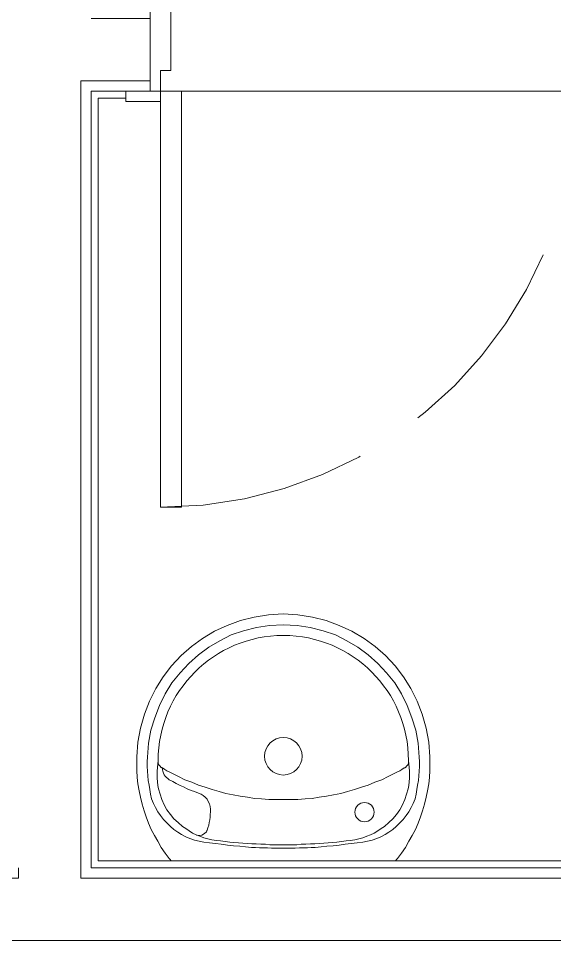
# Model space of a CAD drawing. Header units: millimetres. Extents: x 188.6 to 263.2, y 40.1 to 120.1.
# Drawn here: x 214.279 to 215.052, y 43.477 to 44.807 of the extents above; entities that cross this region are included whole.
import ezdxf

# ---------------------------------------------------------------- set-up
doc = ezdxf.new("R2010")
doc.units = ezdxf.units.MM
doc.set_wipeout_variables(frame=1)
doc.linetypes.add('Linha Tracejada 3_1', pattern=[400, 300, -100])
doc.linetypes.add('Wipeout_Contour', pattern=[1000, 0, -1000])
doc.layers.add('ARQ', color=8, linetype='Continuous')
doc.layers.add('Portas ARCHICAD', color=7, linetype='Continuous')

# ---------------------------------------------------------------- blocks, each defined once
blk = doc.blocks.new('Porta 21_4')
at = {"layer": 'Portas ARCHICAD', "color": 8, "linetype": 'Continuous', "lineweight": 0}
for p, q in [((270, 0), (270, 600)), ((270, 600), (300, 600)), ((300, 600), (300, 0)), ((-300, 15), (-350, 15)), ((-350, 15), (-350, 0)), ((-300, 0), (-300, 15)), ((350, 15), (300, 15)), ((300, 15), (300, 0)), ((350, 0), (350, 15)), ((-350, 0), (-300, 0)), ((-315, 0), (-350, 0)), ((-315, 0), (-350, 0)), ((-315, 0), (315, 0)), ((-300, 0), (-315, 0)), ((-315, 0), (-315, -120)), ((-315, -15), (-315, 0)), ((-315, -15), (-315, 0)), ((-300, -30), (-300, 0)), ((300, 0), (270, 0)), ((300, 0), (350, 0)), ((315, 0), (300, 0)), ((300, 0), (300, -30)), ((315, -120), (315, 0)), ((315, -15), (315, 0)), ((315, -15), (315, 0)), ((315, 0), (350, 0)), ((315, 0), (350, 0)), ((-315, -105), (-315, -15)), ((-315, -105), (-315, -15)), ((315, -105), (315, -15)), ((315, -105), (315, -15)), ((-285, -30), (-300, -30)), ((-285, -120), (-285, -30)), ((300, -30), (285, -30)), ((285, -30), (285, -120)), ((-315, -120), (-315, -105)), ((-315, -120), (-315, -105)), ((315, -120), (315, -105)), ((315, -120), (315, -105)), ((-300, -120), (-350, -120)), ((-350, -120), (-350, -135)), ((-315, -120), (-350, -120)), ((-315, -120), (-350, -120)), ((-315, -120), (-285, -120)), ((-300, -135), (-300, -120)), ((285, -120), (315, -120)), ((350, -120), (300, -120)), ((300, -120), (300, -135)), ((315, -120), (350, -120)), ((315, -120), (350, -120)), ((350, -135), (350, -120)), ((-350, -135), (-300, -135)), ((300, -135), (350, -135))]:
    blk.add_line(p, q, dxfattribs=at)
at = {"layer": 'Portas ARCHICAD', "color": 8, "linetype": 'Linha Tracejada 3_1', "lineweight": 0}
blk.add_arc((300, 0), 600, 90, 180, dxfattribs=at)
blk = doc.blocks.new('Vão de Porta Simples_20')
at = {"layer": 'Portas ARCHICAD', "color": 7, "linetype": 'Continuous', "lineweight": 0}
for p, q in [((-350, 0), (-350, -10)), ((350, 0), (350, -10))]:
    blk.add_line(p, q, dxfattribs=at)
blk = doc.blocks.new('arq-3pav')
at = {"layer": 'ARQ', "color": 8, "linetype": 'Continuous', "lineweight": 0}
blk.add_line((9.4939, 3.335), (9.8107, 3.335), dxfattribs=at)
at = {"layer": 'ARQ', "color": 8, "linetype": 'Continuous', "lineweight": 0, "flags": 128}
for points in [[(9.3853, 3.3349), (9.3853, 4.435)], [(9.3853, 4.435), (9.4253, 4.435)], [(9.6523, 3.691), (9.6308, 3.6899), (9.6104, 3.6866), (9.5905, 3.6816), (9.5712, 3.6745), (9.553, 3.6662), (9.5358, 3.6557), (9.5198, 3.6441), (9.5049, 3.6309), (9.4911, 3.616), (9.479, 3.6005), (9.4685, 3.5834), (9.4591, 3.5652), (9.4519, 3.5464), (9.4464, 3.5265), (9.4426, 3.5061), (9.4409, 3.4851), (9.4409, 3.4752), (9.4409, 3.4653), (9.4415, 3.4553), (9.4426, 3.446), (9.4442, 3.436), (9.4464, 3.4266), (9.4486, 3.4167), (9.4514, 3.4073), (9.4547, 3.3985), (9.458, 3.3891), (9.4619, 3.3803), (9.4663, 3.3714), (9.4713, 3.3632), (9.4762, 3.3543), (9.4818, 3.3461), (9.4878, 3.3383), (9.4889, 3.3367), (9.49, 3.3356), (9.4917, 3.335), (9.4939, 3.335)], [(9.8107, 3.335), (9.8129, 3.335), (9.8146, 3.3356), (9.8157, 3.3367), (9.8168, 3.3383), (9.8229, 3.3461), (9.8284, 3.3543), (9.8333, 3.3632), (9.8383, 3.3714), (9.8427, 3.3803), (9.8466, 3.3891), (9.8499, 3.3985), (9.8532, 3.4073), (9.856, 3.4167), (9.8582, 3.4266), (9.8604, 3.436), (9.862, 3.446), (9.8631, 3.4553), (9.8637, 3.4653), (9.8637, 3.4752), (9.8637, 3.4851), (9.862, 3.5061), (9.8582, 3.5265), (9.8527, 3.5464), (9.8455, 3.5652), (9.8361, 3.5834), (9.8256, 3.6005), (9.8135, 3.616), (9.7997, 3.6309), (9.7848, 3.6441), (9.7688, 3.6557), (9.7511, 3.6662), (9.7329, 3.6745), (9.7141, 3.6816), (9.6942, 3.6866), (9.6733, 3.6899), (9.6523, 3.691)], [(9.8267, 3.4691), (9.8273, 3.4691), (9.8278, 3.4691), (9.8278, 3.4697), (9.8284, 3.4697), (9.8306, 3.4719), (9.8322, 3.4741), (9.8328, 3.4769), (9.8328, 3.4796), (9.8333, 3.4747), (9.8339, 3.4697), (9.8344, 3.4642), (9.8344, 3.4592), (9.8344, 3.4542), (9.8339, 3.4487), (9.8333, 3.4438), (9.8322, 3.4388), (9.83, 3.4311), (9.8273, 3.4233), (9.824, 3.4156), (9.8201, 3.4084), (9.8157, 3.4018), (9.8102, 3.3957), (9.8046, 3.3902), (9.798, 3.3847), (9.7936, 3.3814), (9.7886, 3.3781), (9.7831, 3.3748), (9.7781, 3.3726), (9.7726, 3.3703), (9.7671, 3.3681), (9.761, 3.3665), (9.7555, 3.3654), (9.7489, 3.3643), (9.7428, 3.3637), (9.7362, 3.3626), (9.7296, 3.3621), (9.7235, 3.3615), (9.7169, 3.361), (9.7108, 3.3604), (9.7042, 3.3599), (9.6976, 3.3593), (9.6915, 3.3593), (9.6849, 3.3588), (9.6782, 3.3588), (9.6716, 3.3582), (9.6655, 3.3582), (9.6589, 3.3582), (9.6523, 3.3582), (9.6457, 3.3582), (9.6391, 3.3582), (9.633, 3.3582), (9.6264, 3.3588), (9.6197, 3.3588), (9.6131, 3.3593), (9.607, 3.3593), (9.6004, 3.3599), (9.5938, 3.3604), (9.5877, 3.361), (9.5811, 3.3615), (9.575, 3.3621), (9.5684, 3.3626), (9.5618, 3.3637), (9.5557, 3.3643), (9.5491, 3.3654), (9.5436, 3.3665), (9.5375, 3.3681), (9.532, 3.3703), (9.5265, 3.3726), (9.5215, 3.3748), (9.5165, 3.3781), (9.5116, 3.3814), (9.5071, 3.3847), (9.5005, 3.3902), (9.4944, 3.3957), (9.4895, 3.4018), (9.4845, 3.4084), (9.4806, 3.4156), (9.4773, 3.4233), (9.4746, 3.4311), (9.4724, 3.4388), (9.4713, 3.4438), (9.4707, 3.4487), (9.4702, 3.4542), (9.4702, 3.4592), (9.4702, 3.4642), (9.4707, 3.4697), (9.4713, 3.4747), (9.4718, 3.4796), (9.4718, 3.4769), (9.4724, 3.4741), (9.474, 3.4719), (9.4762, 3.4697), (9.4768, 3.4697), (9.4773, 3.4691), (9.4779, 3.4691)], [(9.8267, 3.4691), (9.8234, 3.4669), (9.8201, 3.4647), (9.8168, 3.4631), (9.8129, 3.4614), (9.8035, 3.4564), (9.7942, 3.452), (9.7842, 3.4482), (9.7748, 3.4443), (9.7649, 3.441), (9.755, 3.4377), (9.745, 3.4349), (9.7351, 3.4322), (9.7246, 3.43), (9.7147, 3.4283), (9.7042, 3.4266), (9.6937, 3.425), (9.6838, 3.4244), (9.6733, 3.4233), (9.6628, 3.4233), (9.6523, 3.4233), (9.6418, 3.4233), (9.6313, 3.4233), (9.6208, 3.4244), (9.6109, 3.425), (9.6004, 3.4266), (9.5899, 3.4283), (9.58, 3.43), (9.5695, 3.4322), (9.5596, 3.4349), (9.5496, 3.4377), (9.5397, 3.441), (9.5298, 3.4443), (9.5204, 3.4482), (9.5105, 3.452), (9.5011, 3.4564), (9.4917, 3.4614), (9.4878, 3.4631), (9.4845, 3.4647), (9.4812, 3.4669), (9.4779, 3.4691)], [(9.4779, 3.4691), (9.4779, 3.4664), (9.4784, 3.4642), (9.4795, 3.4614), (9.4806, 3.4592), (9.4818, 3.457), (9.484, 3.4553), (9.4856, 3.4537), (9.4878, 3.452), (9.4928, 3.4493), (9.4978, 3.4465), (9.5033, 3.4438), (9.5082, 3.4415), (9.5138, 3.4388), (9.5193, 3.4366), (9.5243, 3.4349), (9.5298, 3.4327), (9.5336, 3.4311), (9.5369, 3.4294), (9.5397, 3.4266), (9.5425, 3.4239), (9.5441, 3.4206), (9.5458, 3.4173), (9.5469, 3.4134), (9.5474, 3.4095), (9.5474, 3.4057), (9.5469, 3.4018), (9.5469, 3.3979), (9.5463, 3.3941), (9.5452, 3.3902), (9.5447, 3.3864), (9.5436, 3.3825), (9.5425, 3.3792), (9.5419, 3.3786), (9.5419, 3.3781), (9.5419, 3.3775), (9.5414, 3.377), (9.5386, 3.3742), (9.5347, 3.372), (9.5309, 3.3714), (9.527, 3.372)], [(11.0853, 3.3349), (9.3853, 3.3349)]]:
    blk.add_lwpolyline(points, dxfattribs=at)
blk.add_lwpolyline([(9.6523, 3.6756), (9.6722, 3.6745), (9.6909, 3.6717), (9.7097, 3.6667), (9.7274, 3.6607), (9.7439, 3.6524), (9.7599, 3.643), (9.7748, 3.632), (9.7886, 3.6198), (9.8013, 3.606), (9.8129, 3.5917), (9.8229, 3.5757), (9.8311, 3.5591), (9.8378, 3.5414), (9.8433, 3.5232), (9.8466, 3.5045), (9.8482, 3.4846), (9.8488, 3.478), (9.8488, 3.4708), (9.8482, 3.4642), (9.8477, 3.4576), (9.8471, 3.4509), (9.846, 3.4443), (9.8449, 3.4377), (9.8438, 3.4311), (9.8422, 3.4244), (9.8394, 3.4178), (9.8366, 3.4117), (9.8333, 3.4057), (9.8295, 3.4002), (9.8251, 3.3946), (9.8201, 3.3897), (9.8151, 3.3847), (9.8102, 3.3803), (9.8046, 3.3764), (9.7991, 3.3731), (9.793, 3.3698), (9.787, 3.367), (9.7804, 3.3648), (9.7737, 3.3632), (9.7671, 3.3621), (9.7588, 3.361), (9.75, 3.3599), (9.7417, 3.3588), (9.7329, 3.3577), (9.7241, 3.3565), (9.7152, 3.356), (9.7069, 3.3549), (9.6981, 3.3543), (9.6926, 3.3543), (9.6871, 3.3538), (9.681, 3.3538), (9.6755, 3.3538), (9.6694, 3.3532), (9.6639, 3.3532), (9.6578, 3.3532), (9.6523, 3.3532), (9.6468, 3.3532), (9.6407, 3.3532), (9.6352, 3.3532), (9.6297, 3.3538), (9.6236, 3.3538), (9.6181, 3.3538), (9.612, 3.3543), (9.6065, 3.3543), (9.5977, 3.3549), (9.5894, 3.356), (9.5806, 3.3565), (9.5717, 3.3577), (9.5629, 3.3588), (9.5546, 3.3599), (9.5458, 3.361), (9.5375, 3.3621), (9.5309, 3.3632), (9.5243, 3.3648), (9.5176, 3.367), (9.5116, 3.3698), (9.5055, 3.3731), (9.5, 3.3764), (9.4944, 3.3803), (9.4895, 3.3847), (9.4845, 3.3897), (9.4795, 3.3946), (9.4751, 3.4002), (9.4713, 3.4057), (9.468, 3.4117), (9.4652, 3.4178), (9.4624, 3.4244), (9.4608, 3.4311), (9.4597, 3.4377), (9.4586, 3.4443), (9.4575, 3.4509), (9.4569, 3.4576), (9.4564, 3.4642), (9.4558, 3.4708), (9.4558, 3.478), (9.4564, 3.4846), (9.458, 3.5045), (9.4613, 3.5232), (9.4669, 3.5414), (9.4735, 3.5591), (9.4818, 3.5757), (9.4917, 3.5917), (9.5033, 3.606), (9.516, 3.6198), (9.5298, 3.632), (9.5447, 3.643), (9.5607, 3.6524), (9.5772, 3.6607), (9.5949, 3.6667), (9.6137, 3.6717), (9.6324, 3.6745)], close=True, dxfattribs=at)
at = {"layer": 'ARQ', "color": 8, "linetype": 'Continuous', "lineweight": 0}
for centre, radius in [((9.6523, 3.4858), 0.0271), ((9.7694, 3.4052), 0.0139)]:
    blk.add_circle(centre, radius, dxfattribs=at)
blk.add_arc((9.6523, 3.4796), 0.1805, 0, 180, dxfattribs=at)
at = {"color": 8, "linetype": 'Wipeout_Contour', "lineweight": 0, "ltscale": 40890.799345}
blk.add_wipeout([(9.3603, 4.445), (9.3603, 3.2199), (9.3753, 3.2199), (9.3753, 4.445)], dxfattribs=at).dxf.layer = 'ARQ'
at = {"color": 8, "linetype": 'Wipeout_Contour', "lineweight": 0, "ltscale": 39872.795162}
blk.add_wipeout([(9.3603, 4.46), (9.3603, 4.445), (9.3753, 4.445), (9.3753, 4.46)], dxfattribs=at).dxf.layer = 'ARQ'
at = {"layer": 'ARQ', "color": 8, "linetype": 'Continuous', "lineweight": 0, "flags": 128}
blk.add_lwpolyline([(9.3753, 3.2199), (9.3753, 4.445)], dxfattribs=at)
at = {"color": 8, "linetype": 'Wipeout_Contour', "lineweight": 0, "ltscale": 39798.149051}
blk.add_wipeout([(9.3603, 4.55), (9.3603, 4.46), (9.3753, 4.46), (9.3753, 4.55)], dxfattribs=at).dxf.layer = 'ARQ'
at = {"color": 8, "linetype": 'Wipeout_Contour', "lineweight": 0, "ltscale": 39536.556071}
blk.add_wipeout([(9.3753, 4.565), (9.3753, 4.55), (9.4603, 4.55), (9.4603, 4.565)], dxfattribs=at).dxf.layer = 'ARQ'
at = {"color": 8, "linetype": 'Wipeout_Contour', "lineweight": 0, "ltscale": 41071.429068}
blk.add_wipeout([(9.2703, 4.46), (9.2703, 3.2199), (9.3603, 3.2199), (9.3603, 4.46)], dxfattribs=at).dxf.layer = 'ARQ'
at = {"color": 8, "linetype": 'Wipeout_Contour', "lineweight": 0, "ltscale": 38693.944994}
blk.add_wipeout([(9.3753, 3.3099), (11.0953, 3.3099), (11.0953, 3.3249), (9.3753, 3.3249)], dxfattribs=at).dxf.layer = 'ARQ'
at = {"layer": 'ARQ', "color": 8, "linetype": 'Continuous', "lineweight": 0, "flags": 128}
for points in [[(9.2703, 3.2199), (9.2553, 3.2199)], [(9.3603, 3.2199), (9.2703, 3.2199)], [(9.3753, 3.2199), (9.3603, 3.2199)]]:
    blk.add_lwpolyline(points, dxfattribs=at)
at = {"color": 8, "linetype": 'Wipeout_Contour', "lineweight": 0, "ltscale": 39994.602383}
blk.add_wipeout([(9.2703, 4.55), (9.2703, 4.46), (9.3603, 4.46), (9.3603, 4.55)], dxfattribs=at).dxf.layer = 'ARQ'
at = {"layer": 'ARQ', "color": 8, "linetype": 'Continuous', "lineweight": 0}
for p, q in [((9.3603, 4.46), (9.3753, 4.46)), ((9.3603, 3.2199), (9.3603, 4.46))]:
    blk.add_line(p, q, dxfattribs=at)
at = {"color": 8, "linetype": 'Wipeout_Contour', "lineweight": 0, "ltscale": 39611.272571}
blk.add_wipeout([(9.3753, 4.55), (9.3753, 4.46), (9.4603, 4.46), (9.4603, 4.55)], dxfattribs=at).dxf.layer = 'ARQ'
at = {"color": 8, "linetype": 'Wipeout_Contour', "lineweight": 0, "ltscale": 41720.276103}
blk.add_wipeout([(9.3603, 3.3099), (9.3753, 3.3099), (9.3753, 3.3249), (9.3603, 3.3249)], dxfattribs=at).dxf.layer = 'ARQ'
at = {"layer": 'ARQ', "color": 8, "linetype": 'Continuous', "lineweight": 0}
blk.add_line((9.4603, 4.55), (9.3753, 4.55), dxfattribs=at)
at = {"layer": 'ARQ', "color": 8, "linetype": 'Continuous', "lineweight": 0, "flags": 128}
for points in [[(9.3753, 3.3249), (11.1453, 3.3249)], [(11.0953, 3.3249), (9.3753, 3.3249)]]:
    blk.add_lwpolyline(points, dxfattribs=at)
at = {"color": 8, "linetype": 'Wipeout_Contour', "lineweight": 0, "ltscale": 39686.271797}
blk.add_wipeout([(9.3753, 4.46), (9.3753, 4.445), (9.4603, 4.445), (9.4603, 4.46)], dxfattribs=at).dxf.layer = 'ARQ'
at = {"color": 8, "linetype": 'Wipeout_Contour', "lineweight": 0, "ltscale": 41907.748301}
blk.add_wipeout([(9.2703, 3.3099), (9.3603, 3.3099), (9.3603, 3.3249), (9.2703, 3.3249)], dxfattribs=at).dxf.layer = 'ARQ'
at = {"layer": 'ARQ', "color": 8, "linetype": 'Continuous', "lineweight": 0}
for p, q in [((9.4603, 4.55), (9.4603, 4.46)), ((9.4603, 4.46), (9.3753, 4.46)), ((9.4603, 4.46), (9.4603, 4.445)), ((9.4603, 4.445), (9.4253, 4.445))]:
    blk.add_line(p, q, dxfattribs=at)
at = {"layer": 'ARQ', "color": 8, "linetype": 'Continuous', "lineweight": 0, "flags": 128}
for points in [[(9.3753, 4.445), (9.4603, 4.445)], [(9.3753, 4.445), (9.3753, 3.3249)], [(9.4253, 4.445), (9.3753, 4.445)]]:
    blk.add_lwpolyline(points, dxfattribs=at)
at = {"layer": 'ARQ', "color": 8, "linetype": 'Continuous', "lineweight": 0, "xscale": 0.001, "yscale": 0.001, "rotation": 180}
blk.add_blockref('Porta 21_4', (9.7753, 4.445), dxfattribs=at)
at = {"layer": 'ARQ', "color": 8, "linetype": 'Continuous', "lineweight": 0, "xscale": 0.001, "yscale": 0.001}
blk.add_blockref('Vão de Porta Simples_20', (9.7753, 4.445), dxfattribs=at)
at = {"color": 8, "linetype": 'Wipeout_Contour', "lineweight": 0, "ltscale": 38824.405701}
blk.add_wipeout([(9.3603, 3.2199), (11.0953, 3.2199), (11.0953, 3.3099), (9.3603, 3.3099)], dxfattribs=at).dxf.layer = 'ARQ'
at = {"color": 8, "linetype": 'Wipeout_Contour', "lineweight": 0, "ltscale": 42003.022032}
blk.add_wipeout([(9.2703, 3.2199), (9.3603, 3.2199), (9.3603, 3.3099), (9.2703, 3.3099)], dxfattribs=at).dxf.layer = 'ARQ'
at = {"layer": 'ARQ', "color": 8, "linetype": 'Continuous', "lineweight": 0}
for p, q in [((9.2703, 3.3249), (9.2703, 3.3099)), ((9.3603, 3.3099), (9.3603, 3.3249)), ((9.2703, 3.3099), (7.4353, 3.3099)), ((11.0953, 3.3099), (9.3603, 3.3099)), ((11.0953, 3.2199), (7.4353, 3.2199))]:
    blk.add_line(p, q, dxfattribs=at)

msp = doc.modelspace()

# ---------------------------------------------------------------- block references
msp.add_blockref('arq-3pav', (205.0084, 40.2568))

doc.saveas('drawing.dxf')
